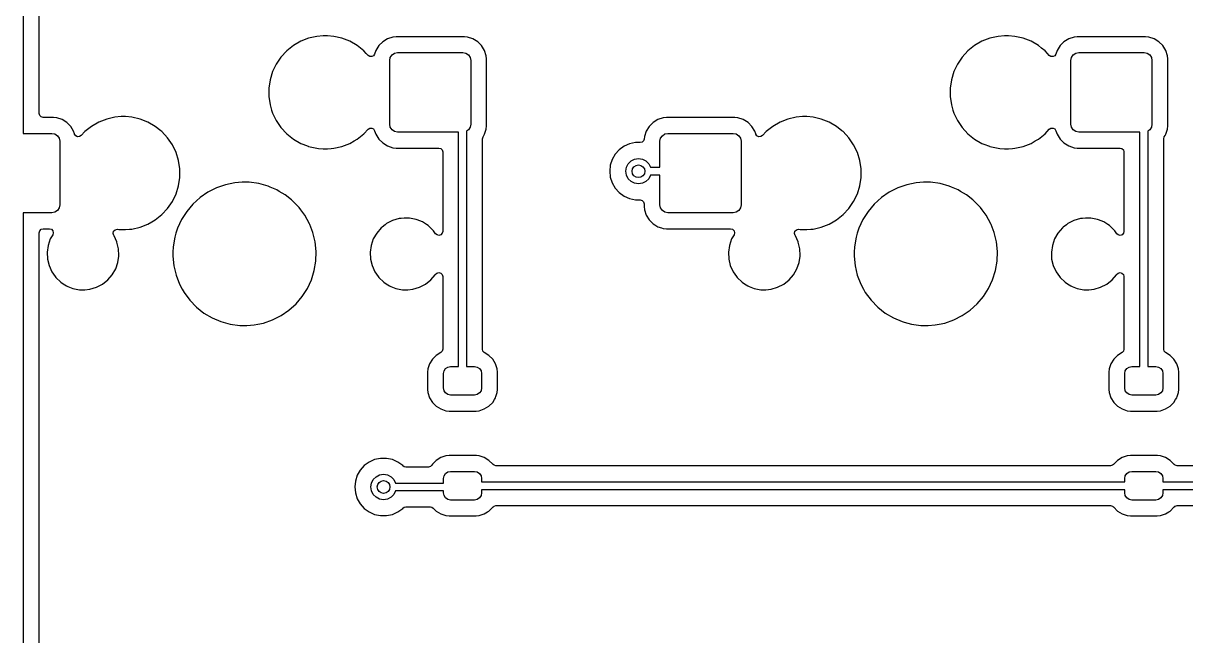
# Model space of a CAD drawing. Extents: x 51 to 201, y -153 to -28.
# Drawn here: x 81.15 to 117.72, y -88.21 to -68.95 of the extents above; entities that cross this region are included whole.
import ezdxf

# ---------------------------------------------------------------- set-up
doc = ezdxf.new("R2010")
doc.units = 0
doc.layers.add('BLACK', color=7, linetype='CONTINUOUS')

msp = doc.modelspace()

# ---------------------------------------------------------------- linework, layer by layer
at = {"layer": 'BLACK', "linetype": 'CONTINUOUS'}
for p, q in [((81.1462, -55.86), (81.1462, -72.41)), ((81.6467, -71.2531), (81.6467, -66.4129)), ((90.1214, -69.4186), (89.8737, -69.5158)), ((90.3809, -69.3594), (90.1214, -69.4186)), ((90.5798, -69.3445), (90.3809, -69.3594)), ((90.7127, -69.3445), (90.5798, -69.3445)), ((90.5798, -69.3445), (90.5798, -69.3445)), ((90.9116, -69.3594), (90.7127, -69.3445)), ((90.7127, -69.3445), (90.7127, -69.3445)), ((91.1711, -69.4186), (90.9116, -69.3594)), ((91.4188, -69.5158), (91.1711, -69.4186)), ((92.6039, -69.4352), (92.4546, -69.5273)), ((92.7705, -69.38), (92.6039, -69.4352)), ((92.8732, -69.3695), (92.7705, -69.38)), ((95.0233, -69.3695), (92.8732, -69.3695)), ((95.126, -69.38), (95.0233, -69.3695)), ((95.2926, -69.4352), (95.126, -69.38)), ((95.4419, -69.5273), (95.2926, -69.4352)), ((111.553, -69.4186), (111.305, -69.5158)), ((111.812, -69.3594), (111.553, -69.4186)), ((112.011, -69.3445), (111.812, -69.3594)), ((112.144, -69.3445), (112.011, -69.3445)), ((112.011, -69.3445), (112.011, -69.3445)), ((112.343, -69.3594), (112.144, -69.3445)), ((112.144, -69.3445), (112.144, -69.3445)), ((112.602, -69.4186), (112.343, -69.3594)), ((112.85, -69.5158), (112.602, -69.4186)), ((114.035, -69.4352), (113.886, -69.5273)), ((114.202, -69.38), (114.035, -69.4352)), ((114.304, -69.3695), (114.202, -69.38)), ((116.455, -69.3695), (114.304, -69.3695)), ((116.557, -69.38), (116.455, -69.3695)), ((116.724, -69.4352), (116.557, -69.38)), ((116.873, -69.5273), (116.724, -69.4352)), ((89.4352, -69.8148), (89.2542, -70.0099)), ((89.6433, -69.6489), (89.4352, -69.8148)), ((89.8737, -69.5158), (89.6433, -69.6489)), ((91.6492, -69.6489), (91.4188, -69.5158)), ((91.7503, -69.7295), (91.6492, -69.6489)), ((91.8573, -69.8148), (91.7503, -69.7295)), ((91.9358, -69.8995), (91.8573, -69.8148)), ((92.2384, -69.8007), (92.2006, -69.9147)), ((92.3305, -69.6513), (92.2384, -69.8007)), ((92.4546, -69.5273), (92.3305, -69.6513)), ((95.566, -69.6513), (95.4419, -69.5273)), ((95.6581, -69.8007), (95.566, -69.6513)), ((95.566, -69.6513), (95.566, -69.6513)), ((95.7132, -69.9672), (95.6581, -69.8007)), ((110.866, -69.8148), (110.685, -70.0099)), ((111.075, -69.6489), (110.866, -69.8148)), ((111.305, -69.5158), (111.075, -69.6489)), ((113.08, -69.6489), (112.85, -69.5158)), ((113.182, -69.7295), (113.08, -69.6489)), ((113.289, -69.8148), (113.182, -69.7295)), ((113.367, -69.8995), (113.289, -69.8148)), ((113.67, -69.8007), (113.632, -69.9147)), ((113.762, -69.6513), (113.67, -69.8007)), ((113.886, -69.5273), (113.762, -69.6513)), ((116.997, -69.6513), (116.873, -69.5273)), ((117.089, -69.8007), (116.997, -69.6513)), ((116.997, -69.6513), (116.997, -69.6513)), ((117.144, -69.9672), (117.089, -69.8007)), ((89.2542, -70.0099), (89.1043, -70.2298)), ((91.992, -69.96), (91.9358, -69.8995)), ((92.0458, -69.994), (91.992, -69.96)), ((92.1093, -69.9969), (92.0458, -69.994)), ((92.1659, -69.9679), (92.1093, -69.9969)), ((92.2006, -69.9147), (92.1659, -69.9679)), ((92.6732, -70.12), (92.6923, -70.0243)), ((92.6732, -72.12), (92.6732, -70.12)), ((92.6923, -70.0243), (92.7465, -69.9432)), ((92.7465, -69.9432), (92.8276, -69.889)), ((92.8276, -69.889), (92.9232, -69.87)), ((92.9232, -69.87), (94.9732, -69.87)), ((94.9732, -69.87), (95.0689, -69.889)), ((95.0689, -69.889), (95.15, -69.9432)), ((95.15, -69.9432), (95.2042, -70.0243)), ((95.2042, -70.0243), (95.2232, -70.12)), ((95.2232, -70.12), (95.2232, -72.12)), ((95.7237, -70.07), (95.7132, -69.9672)), ((95.7237, -71.2531), (95.7237, -70.07)), ((110.685, -70.0099), (110.536, -70.2298)), ((113.423, -69.96), (113.367, -69.8995)), ((113.477, -69.994), (113.423, -69.96)), ((113.541, -69.9969), (113.477, -69.994)), ((113.597, -69.9679), (113.541, -69.9969)), ((113.632, -69.9147), (113.597, -69.9679)), ((114.105, -70.12), (114.124, -70.0243)), ((114.105, -72.12), (114.105, -70.12)), ((114.124, -70.0243), (114.178, -69.9432)), ((114.178, -69.9432), (114.259, -69.889)), ((114.259, -69.889), (114.355, -69.87)), ((114.355, -69.87), (116.404, -69.87)), ((116.404, -69.87), (116.5, -69.889)), ((116.5, -69.889), (116.581, -69.9432)), ((116.581, -69.9432), (116.635, -70.0243)), ((116.635, -70.0243), (116.654, -70.12)), ((116.654, -70.12), (116.654, -72.12)), ((117.155, -70.07), (117.144, -69.9672)), ((117.155, -71.2531), (117.155, -70.07)), ((88.9888, -70.4695), (88.9104, -70.7238)), ((89.1043, -70.2298), (88.9888, -70.4695)), ((110.42, -70.4695), (110.342, -70.7238)), ((110.536, -70.2298), (110.42, -70.4695)), ((88.9104, -70.7238), (88.8708, -70.9869)), ((110.342, -70.7238), (110.302, -70.9869)), ((81.6467, -71.7855), (81.6467, -71.2531)), ((88.8708, -70.9869), (88.8708, -71.2531)), ((88.8708, -71.2531), (88.9104, -71.5162)), ((95.7237, -72.17), (95.7237, -71.2531)), ((110.302, -70.9869), (110.302, -71.2531)), ((110.302, -71.2531), (110.342, -71.5162)), ((117.155, -72.17), (117.155, -71.2531)), ((88.9104, -71.5162), (88.9602, -71.6777)), ((110.342, -71.5162), (110.391, -71.6777)), ((81.6634, -71.8475), (81.6467, -71.7855)), ((81.7087, -71.8929), (81.6634, -71.8475)), ((81.7707, -71.9095), (81.7087, -71.8929)), ((82.0963, -71.9095), (81.7707, -71.9095)), ((82.199, -71.92), (82.0963, -71.9095)), ((82.3656, -71.9752), (82.199, -71.92)), ((82.5149, -72.0673), (82.3656, -71.9752)), ((83.7714, -71.9586), (83.5237, -72.0558)), ((84.0309, -71.8994), (83.7714, -71.9586)), ((84.2298, -71.8845), (84.0309, -71.8994)), ((84.3627, -71.8845), (84.2298, -71.8845)), ((84.2298, -71.8845), (84.2298, -71.8845)), ((84.5616, -71.8994), (84.3627, -71.8845)), ((84.3627, -71.8845), (84.3627, -71.8845)), ((84.8211, -71.9586), (84.5616, -71.8994)), ((85.0688, -72.0558), (84.8211, -71.9586)), ((88.9602, -71.6777), (88.9888, -71.7705)), ((88.9888, -71.7705), (89.0698, -71.9386)), ((89.0698, -71.9386), (89.1043, -72.0102)), ((89.1043, -72.0102), (89.2542, -72.2301)), ((101.108, -71.9752), (100.959, -72.0673)), ((101.275, -71.92), (101.108, -71.9752)), ((101.377, -71.9095), (101.275, -71.92)), ((103.528, -71.9095), (101.377, -71.9095)), ((103.63, -71.92), (103.528, -71.9095)), ((103.797, -71.9752), (103.63, -71.92)), ((103.946, -72.0673), (103.797, -71.9752)), ((105.203, -71.9586), (104.955, -72.0558)), ((105.462, -71.8994), (105.203, -71.9586)), ((105.661, -71.8845), (105.462, -71.8994)), ((105.794, -71.8845), (105.661, -71.8845)), ((105.661, -71.8845), (105.661, -71.8845)), ((105.993, -71.8994), (105.794, -71.8845)), ((105.794, -71.8845), (105.794, -71.8845)), ((106.252, -71.9586), (105.993, -71.8994)), ((106.5, -72.0558), (106.252, -71.9586)), ((110.391, -71.6777), (110.42, -71.7705)), ((110.42, -71.7705), (110.501, -71.9386)), ((110.501, -71.9386), (110.536, -72.0102)), ((110.536, -72.0102), (110.685, -72.2301)), ((82.639, -72.1913), (82.5149, -72.0673)), ((82.7311, -72.3407), (82.639, -72.1913)), ((82.639, -72.1913), (82.639, -72.1913)), ((82.7591, -72.4252), (82.7311, -72.3407)), ((83.0852, -72.3548), (82.9704, -72.4786)), ((83.2933, -72.1889), (83.0852, -72.3548)), ((83.5237, -72.0558), (83.2933, -72.1889)), ((85.2992, -72.1889), (85.0688, -72.0558)), ((85.4703, -72.3253), (85.2992, -72.1889)), ((85.5073, -72.3548), (85.4703, -72.3253)), ((85.6883, -72.5499), (85.5073, -72.3548)), ((89.2542, -72.2301), (89.4352, -72.4252)), ((91.8573, -72.4252), (91.992, -72.2799)), ((91.992, -72.2799), (92.0458, -72.246)), ((92.0458, -72.246), (92.1093, -72.2431)), ((92.1093, -72.2431), (92.1659, -72.2721)), ((92.1659, -72.2721), (92.2006, -72.3253)), ((92.2006, -72.3253), (92.2384, -72.4393)), ((92.6923, -72.2157), (92.6732, -72.12)), ((92.7465, -72.2968), (92.6923, -72.2157)), ((92.8276, -72.351), (92.7465, -72.2968)), ((92.9232, -72.37), (92.8276, -72.351)), ((94.8413, -72.37), (92.9232, -72.37)), ((94.8413, -79.74), (94.8413, -72.37)), ((95.15, -72.2968), (95.0913, -72.3361)), ((95.0913, -72.3361), (95.0913, -79.74)), ((95.2042, -72.2157), (95.15, -72.2968)), ((95.2232, -72.12), (95.2042, -72.2157)), ((95.6581, -72.4393), (95.7132, -72.2728)), ((95.7132, -72.2728), (95.7237, -72.17)), ((100.743, -72.3407), (100.688, -72.5072)), ((100.835, -72.1913), (100.743, -72.3407)), ((100.959, -72.0673), (100.835, -72.1913)), ((104.07, -72.1913), (103.946, -72.0673)), ((104.162, -72.3407), (104.07, -72.1913)), ((104.07, -72.1913), (104.07, -72.1913)), ((104.19, -72.4252), (104.162, -72.3407)), ((104.516, -72.3548), (104.402, -72.4786)), ((104.725, -72.1889), (104.516, -72.3548)), ((104.955, -72.0558), (104.725, -72.1889)), ((106.73, -72.1889), (106.5, -72.0558)), ((106.902, -72.3253), (106.73, -72.1889)), ((106.939, -72.3548), (106.902, -72.3253)), ((107.12, -72.5499), (106.939, -72.3548)), ((110.685, -72.2301), (110.866, -72.4252)), ((113.289, -72.4252), (113.423, -72.2799)), ((113.423, -72.2799), (113.477, -72.246)), ((113.477, -72.246), (113.541, -72.2431)), ((113.541, -72.2431), (113.597, -72.2721)), ((113.597, -72.2721), (113.632, -72.3253)), ((113.632, -72.3253), (113.67, -72.4393)), ((114.124, -72.2157), (114.105, -72.12)), ((114.178, -72.2968), (114.124, -72.2157)), ((114.259, -72.351), (114.178, -72.2968)), ((114.355, -72.37), (114.259, -72.351)), ((116.272, -72.37), (114.355, -72.37)), ((116.272, -79.74), (116.272, -72.37)), ((116.581, -72.2968), (116.522, -72.3361)), ((116.522, -72.3361), (116.522, -79.74)), ((116.635, -72.2157), (116.581, -72.2968)), ((116.654, -72.12), (116.635, -72.2157)), ((117.089, -72.4393), (117.144, -72.2728)), ((117.144, -72.2728), (117.155, -72.17)), ((81.1462, -72.41), (82.0463, -72.41)), ((82.0463, -72.41), (82.1419, -72.429)), ((82.1419, -72.429), (82.223, -72.4832)), ((82.223, -72.4832), (82.2772, -72.5643)), ((82.2772, -72.5643), (82.2963, -72.66)), ((82.2963, -72.66), (82.2963, -74.66)), ((82.7617, -72.4333), (82.7591, -72.4252)), ((82.7965, -72.4865), (82.7617, -72.4333)), ((82.8531, -72.5154), (82.7965, -72.4865)), ((82.9166, -72.5126), (82.8531, -72.5154)), ((82.9704, -72.4786), (82.9166, -72.5126)), ((85.8382, -72.7698), (85.6883, -72.5499)), ((85.9537, -73.0095), (85.8382, -72.7698)), ((89.4352, -72.4252), (89.6433, -72.5911)), ((89.6433, -72.5911), (89.8737, -72.7242)), ((89.8737, -72.7242), (89.8737, -72.7242)), ((89.8737, -72.7242), (89.9367, -72.7489)), ((89.9367, -72.7489), (90.1074, -72.8158)), ((91.1711, -72.8214), (91.4188, -72.7242)), ((91.4188, -72.7242), (91.5516, -72.6475)), ((91.5516, -72.6475), (91.6492, -72.5911)), ((91.6492, -72.5911), (91.8573, -72.4252)), ((91.6492, -72.5911), (91.6492, -72.5911)), ((92.2384, -72.4393), (92.3305, -72.5887)), ((92.3305, -72.5887), (92.4546, -72.7127)), ((92.4546, -72.7127), (92.4546, -72.7127)), ((92.4546, -72.7127), (92.6039, -72.8048)), ((95.5917, -72.582), (95.6102, -72.5169)), ((95.5917, -73.6), (95.5917, -72.582)), ((95.6102, -72.5169), (95.6338, -72.4786)), ((95.6338, -72.4786), (95.6581, -72.4393)), ((100.22, -72.7389), (100.047, -72.8158)), ((100.405, -72.6995), (100.22, -72.7389)), ((100.556, -72.6995), (100.405, -72.6995)), ((100.614, -72.6849), (100.556, -72.6995)), ((100.659, -72.6446), (100.614, -72.6849)), ((100.679, -72.5881), (100.659, -72.6446)), ((100.688, -72.5072), (100.679, -72.5881)), ((101.177, -72.66), (101.197, -72.5643)), ((101.177, -73.475), (101.177, -72.66)), ((101.197, -72.5643), (101.251, -72.4832)), ((101.251, -72.4832), (101.332, -72.429)), ((101.332, -72.429), (101.427, -72.41)), ((101.427, -72.41), (103.477, -72.41)), ((103.477, -72.41), (103.573, -72.429)), ((103.573, -72.429), (103.654, -72.4832)), ((103.654, -72.4832), (103.708, -72.5643)), ((103.708, -72.5643), (103.727, -72.66)), ((103.727, -72.66), (103.727, -74.66)), ((104.193, -72.4333), (104.19, -72.4252)), ((104.228, -72.4865), (104.193, -72.4333)), ((104.284, -72.5154), (104.228, -72.4865)), ((104.348, -72.5126), (104.284, -72.5154)), ((104.402, -72.4786), (104.348, -72.5126)), ((107.269, -72.7698), (107.12, -72.5499)), ((107.385, -73.0095), (107.269, -72.7698)), ((110.866, -72.4252), (111.075, -72.5911)), ((111.075, -72.5911), (111.305, -72.7242)), ((111.305, -72.7242), (111.305, -72.7242)), ((111.305, -72.7242), (111.368, -72.7489)), ((111.368, -72.7489), (111.539, -72.8158)), ((112.602, -72.8214), (112.85, -72.7242)), ((112.85, -72.7242), (112.983, -72.6475)), ((112.983, -72.6475), (113.08, -72.5911)), ((113.08, -72.5911), (113.289, -72.4252)), ((113.08, -72.5911), (113.08, -72.5911)), ((113.67, -72.4393), (113.762, -72.5887)), ((113.762, -72.5887), (113.886, -72.7127)), ((113.886, -72.7127), (113.886, -72.7127)), ((113.886, -72.7127), (114.035, -72.8048)), ((117.023, -72.582), (117.041, -72.5169)), ((117.023, -73.72), (117.023, -72.582)), ((117.041, -72.5169), (117.065, -72.4786)), ((117.065, -72.4786), (117.089, -72.4393)), ((86.0321, -73.2638), (85.9537, -73.0095)), ((90.1074, -72.8158), (90.1214, -72.8214)), ((90.1214, -72.8214), (90.3809, -72.8806)), ((90.3809, -72.8806), (90.4377, -72.8849)), ((90.4377, -72.8849), (90.5798, -72.8955)), ((90.5798, -72.8955), (90.5798, -72.8955)), ((90.5798, -72.8955), (90.7127, -72.8955)), ((90.7127, -72.8955), (90.837, -72.8862)), ((90.7127, -72.8955), (90.7127, -72.8955)), ((90.837, -72.8862), (90.9116, -72.8806)), ((90.9116, -72.8806), (91.1711, -72.8214)), ((92.6039, -72.8048), (92.6926, -72.8342)), ((92.6926, -72.8342), (92.7705, -72.86)), ((92.7705, -72.86), (92.781, -72.8611)), ((92.781, -72.8611), (92.8732, -72.8705)), ((92.8732, -72.8705), (94.2167, -72.8705)), ((94.2167, -72.8705), (94.2788, -72.8871)), ((94.2788, -72.8871), (94.3241, -72.9325)), ((94.3241, -72.9325), (94.3407, -72.9945)), ((94.3407, -72.9945), (94.3407, -75.493)), ((99.7675, -73.0678), (99.6728, -73.2317)), ((99.8941, -72.9271), (99.7675, -73.0678)), ((100.047, -72.8158), (99.8941, -72.9271)), ((107.463, -73.2638), (107.385, -73.0095)), ((111.539, -72.8158), (111.553, -72.8214)), ((111.553, -72.8214), (111.812, -72.8806)), ((111.812, -72.8806), (111.869, -72.8849)), ((111.869, -72.8849), (112.011, -72.8955)), ((112.011, -72.8955), (112.011, -72.8955)), ((112.011, -72.8955), (112.144, -72.8955)), ((112.144, -72.8955), (112.268, -72.8862)), ((112.144, -72.8955), (112.144, -72.8955)), ((112.268, -72.8862), (112.343, -72.8806)), ((112.343, -72.8806), (112.602, -72.8214)), ((114.035, -72.8048), (114.124, -72.8342)), ((114.124, -72.8342), (114.202, -72.86)), ((114.202, -72.86), (114.212, -72.8611)), ((114.212, -72.8611), (114.304, -72.8705)), ((114.304, -72.8705), (115.648, -72.8705)), ((115.648, -72.8705), (115.71, -72.8871)), ((115.71, -72.8871), (115.755, -72.9325)), ((115.755, -72.9325), (115.772, -72.9945)), ((115.772, -72.9945), (115.772, -75.493)), ((86.0717, -73.5269), (86.0321, -73.2638)), ((99.6143, -73.4117), (99.5945, -73.6)), ((99.6728, -73.2317), (99.6143, -73.4117)), ((100.1, -73.6), (100.12, -73.4764)), ((100.12, -73.4764), (100.176, -73.3649)), ((100.176, -73.3649), (100.265, -73.2764)), ((100.265, -73.2764), (100.376, -73.2196)), ((100.376, -73.2196), (100.5, -73.2)), ((100.5, -73.2), (100.624, -73.2196)), ((100.624, -73.2196), (100.735, -73.2764)), ((100.735, -73.2764), (100.824, -73.3649)), ((100.824, -73.3649), (100.88, -73.475)), ((100.88, -73.475), (101.177, -73.475)), ((107.503, -73.5269), (107.463, -73.2638)), ((86.0321, -74.0562), (86.0717, -73.7931)), ((86.0717, -73.7931), (86.0717, -73.5269)), ((95.5917, -79.1979), (95.5917, -73.6)), ((99.5945, -73.6), (99.6143, -73.7883)), ((99.6143, -73.7883), (99.6728, -73.9683)), ((100.12, -73.7236), (100.1, -73.6)), ((100.176, -73.8351), (100.12, -73.7236)), ((100.265, -73.9236), (100.176, -73.8351)), ((100.824, -73.8351), (100.735, -73.9236)), ((100.88, -73.725), (100.824, -73.8351)), ((101.177, -73.725), (100.88, -73.725)), ((101.177, -74.66), (101.177, -73.725)), ((107.463, -74.0562), (107.503, -73.7931)), ((107.503, -73.7931), (107.503, -73.5269)), ((117.023, -79.1979), (117.023, -73.72)), ((85.9537, -74.3105), (86.0321, -74.0562)), ((87.2257, -74.1234), (86.9568, -74.2593)), ((87.5103, -74.0246), (87.2257, -74.1234)), ((87.8056, -73.9646), (87.5103, -74.0246)), ((88.031, -73.9495), (87.8056, -73.9646)), ((88.2569, -73.9495), (88.031, -73.9495)), ((88.031, -73.9495), (88.031, -73.9495)), ((88.5555, -73.9897), (88.2569, -73.9495)), ((88.8461, -74.0693), (88.5555, -73.9897)), ((88.5555, -73.9897), (88.5555, -73.9897)), ((88.5555, -73.9897), (88.5555, -73.9897)), ((88.9114, -74.0969), (88.8461, -74.0693)), ((89.1235, -74.1869), (88.9114, -74.0969)), ((89.2012, -74.2329), (89.1235, -74.1869)), ((89.3828, -74.3404), (89.2012, -74.2329)), ((99.6728, -73.9683), (99.7675, -74.1322)), ((99.7675, -74.1322), (99.8941, -74.2729)), ((100.376, -73.9804), (100.265, -73.9236)), ((100.5, -74), (100.376, -73.9804)), ((100.624, -73.9804), (100.5, -74)), ((100.735, -73.9236), (100.624, -73.9804)), ((107.385, -74.3105), (107.463, -74.0562)), ((108.657, -74.1234), (108.388, -74.2593)), ((108.942, -74.0246), (108.657, -74.1234)), ((109.237, -73.9646), (108.942, -74.0246)), ((109.462, -73.9495), (109.237, -73.9646)), ((109.688, -73.9495), (109.462, -73.9495)), ((109.462, -73.9495), (109.462, -73.9495)), ((109.987, -73.9897), (109.688, -73.9495)), ((110.277, -74.0693), (109.987, -73.9897)), ((109.987, -73.9897), (109.987, -73.9897)), ((109.987, -73.9897), (109.987, -73.9897)), ((110.343, -74.0969), (110.277, -74.0693)), ((110.555, -74.1869), (110.343, -74.0969)), ((110.632, -74.2329), (110.555, -74.1869)), ((110.814, -74.3404), (110.632, -74.2329)), ((85.6883, -74.7701), (85.8382, -74.5502)), ((85.8382, -74.5502), (85.9537, -74.3105)), ((86.7084, -74.4299), (86.4849, -74.632)), ((86.9568, -74.2593), (86.7084, -74.4299)), ((89.5849, -74.5), (89.3828, -74.3404)), ((89.6192, -74.5272), (89.5849, -74.5)), ((89.8287, -74.7438), (89.6192, -74.5272)), ((99.8941, -74.2729), (100.047, -74.3842)), ((100.047, -74.3842), (100.22, -74.4611)), ((100.22, -74.4611), (100.405, -74.5005)), ((100.405, -74.5005), (100.553, -74.5005)), ((100.553, -74.5005), (100.615, -74.5171)), ((100.615, -74.5171), (100.66, -74.5625)), ((100.66, -74.5625), (100.677, -74.6245)), ((107.12, -74.7701), (107.269, -74.5502)), ((107.269, -74.5502), (107.385, -74.3105)), ((108.14, -74.4299), (107.916, -74.632)), ((108.388, -74.2593), (108.14, -74.4299)), ((111.016, -74.5), (110.814, -74.3404)), ((111.05, -74.5272), (111.016, -74.5)), ((111.26, -74.7438), (111.05, -74.5272)), ((82.0463, -74.91), (81.1462, -74.91)), ((81.1462, -74.91), (81.1462, -91.46)), ((82.1419, -74.891), (82.0463, -74.91)), ((82.223, -74.8368), (82.1419, -74.891)), ((82.2772, -74.7557), (82.223, -74.8368)), ((82.2963, -74.66), (82.2772, -74.7557)), ((85.2992, -75.1311), (85.5073, -74.9652)), ((85.5073, -74.9652), (85.6883, -74.7701)), ((86.2904, -74.8621), (86.1283, -75.116)), ((86.4849, -74.632), (86.2904, -74.8621)), ((89.8796, -74.8128), (89.8287, -74.7438)), ((90.0074, -74.9863), (89.8796, -74.8128)), ((100.677, -74.6245), (100.677, -74.71)), ((100.677, -74.71), (100.688, -74.8128)), ((100.688, -74.8128), (100.743, -74.9793)), ((101.197, -74.7557), (101.177, -74.66)), ((101.251, -74.8368), (101.197, -74.7557)), ((101.332, -74.891), (101.251, -74.8368)), ((101.427, -74.91), (101.332, -74.891)), ((103.477, -74.91), (101.427, -74.91)), ((103.573, -74.891), (103.477, -74.91)), ((103.654, -74.8368), (103.573, -74.891)), ((103.708, -74.7557), (103.654, -74.8368)), ((103.727, -74.66), (103.708, -74.7557)), ((106.73, -75.1311), (106.939, -74.9652)), ((106.939, -74.9652), (107.12, -74.7701)), ((107.722, -74.8621), (107.56, -75.116)), ((107.916, -74.632), (107.722, -74.8621)), ((111.311, -74.8128), (111.26, -74.7438)), ((111.439, -74.9863), (111.311, -74.8128)), ((84.8211, -75.3614), (85.0688, -75.2642)), ((85.0688, -75.2642), (85.1884, -75.1951)), ((85.1884, -75.1951), (85.2992, -75.1311)), ((85.2992, -75.1311), (85.2992, -75.1311)), ((86.1283, -75.116), (86.0014, -75.3893)), ((90.1522, -75.2506), (90.0074, -74.9863)), ((90.163, -75.2785), (90.1522, -75.2506)), ((90.2605, -75.5317), (90.163, -75.2785)), ((92.5287, -75.2853), (92.4319, -75.3614)), ((92.575, -75.2489), (92.5287, -75.2853)), ((92.766, -75.1504), (92.575, -75.2489)), ((92.9723, -75.0898), (92.766, -75.1504)), ((93.0324, -75.0841), (92.9723, -75.0898)), ((93.1326, -75.0745), (93.0324, -75.0841)), ((93.2937, -75.0745), (93.1326, -75.0745)), ((93.5048, -75.1152), (93.2937, -75.0745)), ((93.5384, -75.1287), (93.5048, -75.1152)), ((93.5048, -75.1152), (93.5048, -75.1152)), ((93.5048, -75.1152), (93.5048, -75.1152)), ((93.7043, -75.1951), (93.5384, -75.1287)), ((93.8341, -75.2785), (93.7043, -75.1951)), ((93.8852, -75.3113), (93.8341, -75.2785)), ((94.0407, -75.4596), (93.8852, -75.3113)), ((100.743, -74.9793), (100.835, -75.1287)), ((100.835, -75.1287), (100.959, -75.2527)), ((100.959, -75.2527), (101.015, -75.2876)), ((101.015, -75.2876), (101.108, -75.3448)), ((106.252, -75.3614), (106.5, -75.2642)), ((106.5, -75.2642), (106.62, -75.1951)), ((106.62, -75.1951), (106.73, -75.1311)), ((106.73, -75.1311), (106.73, -75.1311)), ((107.56, -75.116), (107.433, -75.3893)), ((111.583, -75.2506), (111.439, -74.9863)), ((111.594, -75.2785), (111.583, -75.2506)), ((111.692, -75.5317), (111.594, -75.2785)), ((113.96, -75.2853), (113.863, -75.3614)), ((114.006, -75.2489), (113.96, -75.2853)), ((114.197, -75.1504), (114.006, -75.2489)), ((114.404, -75.0898), (114.197, -75.1504)), ((114.464, -75.0841), (114.404, -75.0898)), ((114.564, -75.0745), (114.464, -75.0841)), ((114.725, -75.0745), (114.564, -75.0745)), ((114.936, -75.1152), (114.725, -75.0745)), ((114.97, -75.1287), (114.936, -75.1152)), ((114.936, -75.1152), (114.936, -75.1152)), ((114.936, -75.1152), (114.936, -75.1152)), ((115.136, -75.1951), (114.97, -75.1287)), ((115.265, -75.2785), (115.136, -75.1951)), ((115.316, -75.3113), (115.265, -75.2785)), ((115.472, -75.4596), (115.316, -75.3113)), ((81.6467, -75.5345), (81.6634, -75.4725)), ((81.6467, -83.53), (81.6467, -75.5345)), ((81.6634, -75.4725), (81.7087, -75.4271)), ((81.7087, -75.4271), (81.7707, -75.4105)), ((81.7707, -75.4105), (81.9677, -75.4105)), ((81.9677, -75.4105), (82.0297, -75.4271)), ((82.0751, -75.5965), (81.9978, -75.7303)), ((82.0297, -75.4271), (82.0751, -75.4725)), ((82.0751, -75.4725), (82.0917, -75.5345)), ((82.0917, -75.5345), (82.0751, -75.5965)), ((83.9734, -75.5564), (83.9892, -75.489)), ((83.9962, -75.6218), (83.9734, -75.5564)), ((83.9892, -75.489), (84.0388, -75.4406)), ((84.0054, -75.6347), (83.9962, -75.6218)), ((84.0922, -75.8248), (84.0054, -75.6347)), ((84.0388, -75.4406), (84.1065, -75.4263)), ((84.1065, -75.4263), (84.1548, -75.4299)), ((84.1548, -75.4299), (84.2298, -75.4355)), ((84.2298, -75.4355), (84.2298, -75.4355)), ((84.2298, -75.4355), (84.3627, -75.4355)), ((84.3627, -75.4355), (84.487, -75.4262)), ((84.3627, -75.4355), (84.3627, -75.4355)), ((84.487, -75.4262), (84.5616, -75.4206)), ((84.5616, -75.4206), (84.8211, -75.3614)), ((85.9122, -75.6771), (85.862, -75.9742)), ((85.9507, -75.553), (85.9122, -75.6771)), ((86.0014, -75.3893), (85.9507, -75.553)), ((90.3304, -75.8248), (90.2605, -75.5317)), ((92.2653, -75.5442), (92.1578, -75.7303)), ((92.406, -75.3817), (92.2653, -75.5442)), ((92.4319, -75.3614), (92.406, -75.3817)), ((94.0499, -75.4725), (94.0407, -75.4596)), ((94.1157, -75.565), (94.0499, -75.4725)), ((94.1631, -75.6048), (94.1157, -75.565)), ((94.2238, -75.6168), (94.1631, -75.6048)), ((94.2828, -75.598), (94.2238, -75.6168)), ((94.3253, -75.553), (94.2828, -75.598)), ((94.3407, -75.493), (94.3253, -75.553)), ((101.108, -75.3448), (101.22, -75.3817)), ((101.22, -75.3817), (101.275, -75.4)), ((101.275, -75.4), (101.285, -75.4011)), ((101.285, -75.4011), (101.377, -75.4105)), ((101.377, -75.4105), (103.399, -75.4105)), ((103.399, -75.4105), (103.461, -75.4271)), ((103.506, -75.5965), (103.429, -75.7303)), ((103.461, -75.4271), (103.506, -75.4725)), ((103.506, -75.4725), (103.523, -75.5345)), ((103.523, -75.5345), (103.506, -75.5965)), ((105.405, -75.5564), (105.42, -75.489)), ((105.427, -75.6218), (105.405, -75.5564)), ((105.42, -75.489), (105.47, -75.4406)), ((105.437, -75.6347), (105.427, -75.6218)), ((105.523, -75.8248), (105.437, -75.6347)), ((105.47, -75.4406), (105.538, -75.4263)), ((105.538, -75.4263), (105.586, -75.4299)), ((105.586, -75.4299), (105.661, -75.4355)), ((105.661, -75.4355), (105.661, -75.4355)), ((105.661, -75.4355), (105.794, -75.4355)), ((105.794, -75.4355), (105.918, -75.4262)), ((105.794, -75.4355), (105.794, -75.4355)), ((105.918, -75.4262), (105.993, -75.4206)), ((105.993, -75.4206), (106.252, -75.3614)), ((107.343, -75.6771), (107.293, -75.9742)), ((107.382, -75.553), (107.343, -75.6771)), ((107.433, -75.3893), (107.382, -75.553)), ((111.762, -75.8248), (111.692, -75.5317)), ((113.697, -75.5442), (113.589, -75.7303)), ((113.837, -75.3817), (113.697, -75.5442)), ((113.863, -75.3614), (113.837, -75.3817)), ((115.481, -75.4725), (115.472, -75.4596)), ((115.547, -75.565), (115.481, -75.4725)), ((115.594, -75.6048), (115.547, -75.565)), ((115.655, -75.6168), (115.594, -75.6048)), ((115.714, -75.598), (115.655, -75.6168)), ((115.757, -75.553), (115.714, -75.598)), ((115.772, -75.493), (115.757, -75.553)), ((81.9275, -75.9334), (81.8969, -76.1462)), ((81.9978, -75.7303), (81.9275, -75.9334)), ((84.0947, -75.8302), (84.0922, -75.8248)), ((84.1454, -76.0391), (84.0947, -75.8302)), ((84.1556, -76.2538), (84.1454, -76.0391)), ((85.862, -75.9742), (85.8563, -76.1462)), ((90.3605, -76.1246), (90.3304, -75.8248)), ((92.0875, -75.9334), (92.0569, -76.1462)), ((92.1578, -75.7303), (92.0875, -75.9334)), ((103.359, -75.9334), (103.328, -76.1462)), ((103.429, -75.7303), (103.359, -75.9334)), ((105.526, -75.8302), (105.523, -75.8248)), ((105.577, -76.0391), (105.526, -75.8302)), ((105.587, -76.2538), (105.577, -76.0391)), ((107.293, -75.9742), (107.288, -76.1462)), ((111.792, -76.1246), (111.762, -75.8248)), ((113.519, -75.9334), (113.488, -76.1462)), ((113.589, -75.7303), (113.519, -75.9334)), ((81.8969, -76.1462), (81.9071, -76.3609)), ((81.9071, -76.3609), (81.9578, -76.5698)), ((84.125, -76.4666), (84.1525, -76.2754)), ((84.1525, -76.2754), (84.1556, -76.2538)), ((85.8563, -76.1462), (85.852, -76.2754)), ((85.852, -76.2754), (85.8821, -76.5752)), ((90.3003, -76.7229), (90.3505, -76.4258)), ((90.3505, -76.4258), (90.3605, -76.1246)), ((92.0569, -76.1462), (92.0671, -76.3609)), ((92.0671, -76.3609), (92.1178, -76.5698)), ((103.328, -76.1462), (103.338, -76.3609)), ((103.338, -76.3609), (103.389, -76.5698)), ((105.556, -76.4666), (105.584, -76.2754)), ((105.584, -76.2754), (105.587, -76.2538)), ((107.288, -76.1462), (107.283, -76.2754)), ((107.283, -76.2754), (107.313, -76.5752)), ((111.732, -76.7229), (111.782, -76.4258)), ((111.782, -76.4258), (111.792, -76.1246)), ((113.488, -76.1462), (113.498, -76.3609)), ((113.498, -76.3609), (113.549, -76.5698)), ((81.9578, -76.5698), (82.0471, -76.7653)), ((82.0471, -76.7653), (82.1531, -76.9141)), ((83.9472, -76.8558), (84.0547, -76.6697)), ((84.0547, -76.6697), (84.125, -76.4666)), ((85.8821, -76.5752), (85.952, -76.8683)), ((90.2111, -77.0107), (90.3003, -76.7229)), ((92.1178, -76.5698), (92.2071, -76.7653)), ((92.2071, -76.7653), (92.3131, -76.9141)), ((94.1547, -76.8067), (94.2167, -76.7901)), ((94.2167, -76.7901), (94.2788, -76.8067)), ((103.389, -76.5698), (103.478, -76.7653)), ((103.478, -76.7653), (103.584, -76.9141)), ((105.378, -76.8558), (105.486, -76.6697)), ((105.486, -76.6697), (105.556, -76.4666)), ((107.313, -76.5752), (107.383, -76.8683)), ((111.642, -77.0107), (111.732, -76.7229)), ((113.549, -76.5698), (113.638, -76.7653)), ((113.638, -76.7653), (113.744, -76.9141)), ((115.586, -76.8067), (115.648, -76.7901)), ((115.648, -76.7901), (115.71, -76.8067)), ((82.1531, -76.9141), (82.1718, -76.9404)), ((82.1718, -76.9404), (82.3273, -77.0887)), ((82.3273, -77.0887), (82.4013, -77.1363)), ((82.4013, -77.1363), (82.5082, -77.2049)), ((83.4465, -77.2496), (83.6375, -77.1511)), ((83.6375, -77.1511), (83.8065, -77.0183)), ((83.8065, -77.0183), (83.9472, -76.8558)), ((85.952, -76.8683), (86.0603, -77.1494)), ((86.0603, -77.1494), (86.1484, -77.3102)), ((90.0842, -77.284), (90.2111, -77.0107)), ((92.3131, -76.9141), (92.3318, -76.9404)), ((92.3318, -76.9404), (92.4873, -77.0887)), ((92.4873, -77.0887), (92.5613, -77.1363)), ((92.5613, -77.1363), (92.6682, -77.2049)), ((93.6065, -77.2496), (93.7975, -77.1511)), ((93.7975, -77.1511), (93.9665, -77.0183)), ((93.9665, -77.0183), (94.1072, -76.8558)), ((94.1072, -76.8558), (94.1094, -76.8521)), ((94.1094, -76.8521), (94.1547, -76.8067)), ((94.2788, -76.8067), (94.3241, -76.8521)), ((94.3241, -76.8521), (94.3407, -76.9141)), ((94.3407, -76.9141), (94.3407, -79.1979)), ((103.584, -76.9141), (103.603, -76.9404)), ((103.603, -76.9404), (103.759, -77.0887)), ((103.759, -77.0887), (103.833, -77.1363)), ((103.833, -77.1363), (103.939, -77.2049)), ((104.878, -77.2496), (105.069, -77.1511)), ((105.069, -77.1511), (105.238, -77.0183)), ((105.238, -77.0183), (105.378, -76.8558)), ((107.383, -76.8683), (107.492, -77.1494)), ((107.492, -77.1494), (107.58, -77.3102)), ((111.515, -77.284), (111.642, -77.0107)), ((113.744, -76.9141), (113.763, -76.9404)), ((113.763, -76.9404), (113.919, -77.0887)), ((113.919, -77.0887), (113.993, -77.1363)), ((113.993, -77.1363), (114.099, -77.2049)), ((115.038, -77.2496), (115.229, -77.1511)), ((115.229, -77.1511), (115.398, -77.0183)), ((115.398, -77.0183), (115.538, -76.8558)), ((115.538, -76.8558), (115.541, -76.8521)), ((115.541, -76.8521), (115.586, -76.8067)), ((115.71, -76.8067), (115.755, -76.8521)), ((115.755, -76.8521), (115.772, -76.9141)), ((115.772, -76.9141), (115.772, -79.1979)), ((82.5082, -77.2049), (82.5482, -77.221)), ((82.5482, -77.221), (82.7077, -77.2848)), ((82.7077, -77.2848), (82.9188, -77.3255)), ((82.9188, -77.3255), (83.0799, -77.3255)), ((83.0799, -77.3255), (83.2402, -77.3102)), ((83.0799, -77.3255), (83.0799, -77.3255)), ((83.2402, -77.3102), (83.4465, -77.2496)), ((86.1484, -77.3102), (86.2051, -77.4137)), ((86.2051, -77.4137), (86.3838, -77.6562)), ((89.9221, -77.5379), (90.0842, -77.284)), ((92.6682, -77.2049), (92.7082, -77.221)), ((92.7082, -77.221), (92.8677, -77.2848)), ((92.8677, -77.2848), (93.0788, -77.3255)), ((93.0788, -77.3255), (93.2399, -77.3255)), ((93.2399, -77.3255), (93.4002, -77.3102)), ((93.2399, -77.3255), (93.2399, -77.3255)), ((93.4002, -77.3102), (93.6065, -77.2496)), ((103.939, -77.2049), (103.979, -77.221)), ((103.979, -77.221), (104.139, -77.2848)), ((104.139, -77.2848), (104.35, -77.3255)), ((104.35, -77.3255), (104.511, -77.3255)), ((104.511, -77.3255), (104.671, -77.3102)), ((104.511, -77.3255), (104.511, -77.3255)), ((104.671, -77.3102), (104.878, -77.2496)), ((107.58, -77.3102), (107.636, -77.4137)), ((107.636, -77.4137), (107.815, -77.6562)), ((111.353, -77.5379), (111.515, -77.284)), ((114.099, -77.2049), (114.139, -77.221)), ((114.139, -77.221), (114.299, -77.2848)), ((114.299, -77.2848), (114.51, -77.3255)), ((114.51, -77.3255), (114.671, -77.3255)), ((114.671, -77.3255), (114.831, -77.3102)), ((114.671, -77.3255), (114.671, -77.3255)), ((114.831, -77.3102), (115.038, -77.2496)), ((86.3838, -77.6562), (86.5933, -77.8728)), ((86.5933, -77.8728), (86.8297, -78.0596)), ((89.5041, -77.9701), (89.7276, -77.768)), ((89.7276, -77.768), (89.9221, -77.5379)), ((107.815, -77.6562), (108.025, -77.8728)), ((108.025, -77.8728), (108.261, -78.0596)), ((110.935, -77.9701), (111.159, -77.768)), ((111.159, -77.768), (111.353, -77.5379)), ((86.8297, -78.0596), (87.089, -78.2131)), ((87.089, -78.2131), (87.3664, -78.3307)), ((88.9868, -78.2766), (89.2557, -78.1407)), ((89.2557, -78.1407), (89.5041, -77.9701)), ((108.261, -78.0596), (108.52, -78.2131)), ((108.52, -78.2131), (108.798, -78.3307)), ((110.418, -78.2766), (110.687, -78.1407)), ((110.687, -78.1407), (110.935, -77.9701)), ((87.3664, -78.3307), (87.3664, -78.3307)), ((87.3664, -78.3307), (87.3664, -78.3307)), ((87.3664, -78.3307), (87.4304, -78.3483)), ((87.4304, -78.3483), (87.657, -78.4103)), ((87.657, -78.4103), (87.9556, -78.4505)), ((87.9556, -78.4505), (88.1815, -78.4505)), ((88.1815, -78.4505), (88.4069, -78.4354)), ((88.1815, -78.4505), (88.1815, -78.4505)), ((88.4069, -78.4354), (88.5302, -78.4103)), ((88.5302, -78.4103), (88.7022, -78.3754)), ((88.7022, -78.3754), (88.9868, -78.2766)), ((108.798, -78.3307), (108.798, -78.3307)), ((108.798, -78.3307), (108.798, -78.3307)), ((108.798, -78.3307), (108.862, -78.3483)), ((108.862, -78.3483), (109.088, -78.4103)), ((109.088, -78.4103), (109.387, -78.4505)), ((109.387, -78.4505), (109.613, -78.4505)), ((109.613, -78.4505), (109.838, -78.4354)), ((109.613, -78.4505), (109.613, -78.4505)), ((109.838, -78.4354), (109.961, -78.4103)), ((109.961, -78.4103), (110.133, -78.3754)), ((110.133, -78.3754), (110.418, -78.2766)), ((94.2818, -79.3034), (94.1382, -79.392)), ((94.325, -79.2583), (94.2818, -79.3034)), ((94.3407, -79.1979), (94.325, -79.2583)), ((95.6075, -79.2583), (95.5917, -79.1979)), ((95.6507, -79.3034), (95.6075, -79.2583)), ((95.7943, -79.392), (95.6507, -79.3034)), ((115.713, -79.3034), (115.569, -79.392)), ((115.756, -79.2583), (115.713, -79.3034)), ((115.772, -79.1979), (115.756, -79.2583)), ((117.039, -79.2583), (117.023, -79.1979)), ((117.082, -79.3034), (117.039, -79.2583)), ((117.226, -79.392), (117.082, -79.3034)), ((93.9292, -79.6563), (93.8759, -79.8173)), ((94.0183, -79.512), (93.9292, -79.6563)), ((94.1382, -79.392), (94.0183, -79.512)), ((95.9142, -79.512), (95.7943, -79.392)), ((96.0033, -79.6563), (95.9142, -79.512)), ((96.0566, -79.8173), (96.0033, -79.6563)), ((96.0033, -79.6563), (96.0033, -79.6563)), ((96.0033, -79.6563), (96.0033, -79.6563)), ((115.36, -79.6563), (115.307, -79.8173)), ((115.45, -79.512), (115.36, -79.6563)), ((115.569, -79.392), (115.45, -79.512)), ((117.345, -79.512), (117.226, -79.392)), ((117.435, -79.6563), (117.345, -79.512)), ((117.488, -79.8173), (117.435, -79.6563)), ((117.435, -79.6563), (117.435, -79.6563)), ((117.435, -79.6563), (117.435, -79.6563)), ((93.8759, -79.8173), (93.8657, -79.9167)), ((93.8657, -79.9167), (93.8657, -80.4633)), ((94.3662, -79.965), (94.3834, -79.8789)), ((94.3662, -80.415), (94.3662, -79.965)), ((94.3834, -79.8789), (94.4322, -79.8059)), ((94.4322, -79.8059), (94.5051, -79.7571)), ((94.5051, -79.7571), (94.5913, -79.74)), ((94.5913, -79.74), (94.8413, -79.74)), ((95.0913, -79.74), (95.3413, -79.74)), ((95.3413, -79.74), (95.4274, -79.7571)), ((95.4274, -79.7571), (95.5003, -79.8059)), ((95.5003, -79.8059), (95.5491, -79.8789)), ((95.5491, -79.8789), (95.5662, -79.965)), ((95.5662, -79.965), (95.5662, -80.415)), ((96.0667, -79.9167), (96.0566, -79.8173)), ((96.0667, -80.4633), (96.0667, -79.9167)), ((115.307, -79.8173), (115.297, -79.9167)), ((115.297, -79.9167), (115.297, -80.4633)), ((115.797, -79.965), (115.815, -79.8789)), ((115.797, -80.415), (115.797, -79.965)), ((115.815, -79.8789), (115.863, -79.8059)), ((115.863, -79.8059), (115.936, -79.7571)), ((115.936, -79.7571), (116.022, -79.74)), ((116.022, -79.74), (116.272, -79.74)), ((116.522, -79.74), (116.772, -79.74)), ((116.772, -79.74), (116.859, -79.7571)), ((116.859, -79.7571), (116.932, -79.8059)), ((116.932, -79.8059), (116.98, -79.8789)), ((116.98, -79.8789), (116.997, -79.965)), ((116.997, -79.965), (116.997, -80.415)), ((117.498, -79.9167), (117.488, -79.8173)), ((117.498, -80.4633), (117.498, -79.9167)), ((94.3834, -80.5011), (94.3662, -80.415)), ((95.5662, -80.415), (95.5491, -80.5011)), ((115.815, -80.5011), (115.797, -80.415)), ((116.997, -80.415), (116.98, -80.5011)), ((93.8657, -80.4633), (93.8759, -80.5627)), ((93.8759, -80.5627), (93.9292, -80.7237)), ((93.9292, -80.7237), (94.0183, -80.868)), ((94.4322, -80.5741), (94.3834, -80.5011)), ((94.5051, -80.6229), (94.4322, -80.5741)), ((94.5913, -80.64), (94.5051, -80.6229)), ((95.3413, -80.64), (94.5913, -80.64)), ((95.4274, -80.6229), (95.3413, -80.64)), ((95.5003, -80.5741), (95.4274, -80.6229)), ((95.5491, -80.5011), (95.5003, -80.5741)), ((95.9142, -80.868), (95.9664, -80.7834)), ((95.9664, -80.7834), (96.0033, -80.7237)), ((96.0033, -80.7237), (96.0156, -80.6865)), ((96.0156, -80.6865), (96.0566, -80.5627)), ((96.0566, -80.5627), (96.0667, -80.4633)), ((115.297, -80.4633), (115.307, -80.5627)), ((115.307, -80.5627), (115.36, -80.7237)), ((115.36, -80.7237), (115.45, -80.868)), ((115.863, -80.5741), (115.815, -80.5011)), ((115.936, -80.6229), (115.863, -80.5741)), ((116.022, -80.64), (115.936, -80.6229)), ((116.772, -80.64), (116.022, -80.64)), ((116.859, -80.6229), (116.772, -80.64)), ((116.932, -80.5741), (116.859, -80.6229)), ((116.98, -80.5011), (116.932, -80.5741)), ((117.345, -80.868), (117.398, -80.7834)), ((117.398, -80.7834), (117.435, -80.7237)), ((117.435, -80.7237), (117.447, -80.6865)), ((117.447, -80.6865), (117.488, -80.5627)), ((117.488, -80.5627), (117.498, -80.4633)), ((94.0183, -80.868), (94.1382, -80.988)), ((94.1382, -80.988), (94.2826, -81.077)), ((94.2826, -81.077), (94.2826, -81.077)), ((94.2826, -81.077), (94.2826, -81.077)), ((94.2826, -81.077), (94.4435, -81.1303)), ((94.4435, -81.1303), (94.5429, -81.1405)), ((94.5429, -81.1405), (95.3896, -81.1405)), ((95.3896, -81.1405), (95.489, -81.1303)), ((95.489, -81.1303), (95.6499, -81.077)), ((95.6499, -81.077), (95.7943, -80.988)), ((95.7943, -80.988), (95.9142, -80.868)), ((115.45, -80.868), (115.569, -80.988)), ((115.569, -80.988), (115.714, -81.077)), ((115.714, -81.077), (115.714, -81.077)), ((115.714, -81.077), (115.714, -81.077)), ((115.714, -81.077), (115.875, -81.1303)), ((115.875, -81.1303), (115.974, -81.1405)), ((115.974, -81.1405), (116.821, -81.1405)), ((116.821, -81.1405), (116.92, -81.1303)), ((116.92, -81.1303), (117.081, -81.077)), ((117.081, -81.077), (117.226, -80.988)), ((117.226, -80.988), (117.345, -80.868)), ((92.3854, -82.6295), (92.2002, -82.6689)), ((92.5746, -82.6295), (92.3854, -82.6295)), ((92.3854, -82.6295), (92.3854, -82.6295)), ((92.7598, -82.6689), (92.5746, -82.6295)), ((92.5746, -82.6295), (92.5746, -82.6295)), ((94.2826, -82.603), (94.1382, -82.692)), ((94.4435, -82.5496), (94.2826, -82.603)), ((94.5429, -82.5395), (94.4435, -82.5496)), ((95.3896, -82.5395), (94.5429, -82.5395)), ((95.3997, -82.5405), (95.3896, -82.5395)), ((95.489, -82.5496), (95.3997, -82.5405)), ((95.6499, -82.603), (95.489, -82.5496)), ((95.7943, -82.692), (95.6499, -82.603)), ((115.714, -82.603), (115.569, -82.692)), ((115.875, -82.5496), (115.714, -82.603)), ((115.974, -82.5395), (115.875, -82.5496)), ((116.821, -82.5395), (115.974, -82.5395)), ((116.831, -82.5405), (116.821, -82.5395)), ((116.92, -82.5496), (116.831, -82.5405)), ((117.081, -82.603), (116.92, -82.5496)), ((117.226, -82.692), (117.081, -82.603)), ((91.7475, -82.9978), (91.6528, -83.1617)), ((91.8741, -82.8571), (91.7475, -82.9978)), ((92.0273, -82.7458), (91.8741, -82.8571)), ((92.2002, -82.6689), (92.0273, -82.7458)), ((92.9327, -82.7458), (92.7598, -82.6689)), ((93.0859, -82.8571), (92.9327, -82.7458)), ((92.9327, -82.7458), (92.9327, -82.7458)), ((92.9327, -82.7458), (92.9327, -82.7458)), ((93.0916, -82.8635), (93.0859, -82.8571)), ((93.1333, -82.8938), (93.0916, -82.8635)), ((93.1837, -82.9045), (93.1333, -82.8938)), ((93.892, -82.9045), (93.1837, -82.9045)), ((93.9524, -82.8888), (93.892, -82.9045)), ((93.9975, -82.8456), (93.9524, -82.8888)), ((94.0183, -82.812), (93.9975, -82.8456)), ((94.1382, -82.692), (94.0183, -82.812)), ((95.9142, -82.812), (95.7943, -82.692)), ((95.7943, -82.692), (95.7943, -82.692)), ((95.7943, -82.692), (95.7943, -82.692)), ((95.9245, -82.8222), (95.9142, -82.812)), ((95.9142, -82.812), (95.9142, -82.812)), ((95.926, -82.8206), (95.9245, -82.8222)), ((95.9554, -82.8488), (95.926, -82.8206)), ((96.0158, -82.8645), (95.9554, -82.8488)), ((115.348, -82.8645), (96.0158, -82.8645)), ((115.408, -82.8488), (115.348, -82.8645)), ((115.438, -82.8206), (115.408, -82.8488)), ((115.439, -82.8222), (115.438, -82.8206)), ((115.45, -82.812), (115.439, -82.8222)), ((115.516, -82.7458), (115.45, -82.812)), ((115.45, -82.812), (115.45, -82.812)), ((115.569, -82.692), (115.516, -82.7458)), ((117.345, -82.812), (117.226, -82.692)), ((117.226, -82.692), (117.226, -82.692)), ((117.226, -82.692), (117.226, -82.692)), ((117.356, -82.8222), (117.345, -82.812)), ((117.345, -82.812), (117.345, -82.812)), ((117.357, -82.8206), (117.356, -82.8222)), ((117.387, -82.8488), (117.357, -82.8206)), ((117.447, -82.8645), (117.387, -82.8488)), ((134.398, -82.8645), (117.447, -82.8645)), ((91.5943, -83.3417), (91.5745, -83.53)), ((91.6528, -83.1617), (91.5943, -83.3417)), ((92.0996, -83.4064), (92.1564, -83.2949)), ((92.1564, -83.2949), (92.2449, -83.2064)), ((92.2449, -83.2064), (92.3564, -83.1496)), ((92.3564, -83.1496), (92.48, -83.13)), ((92.48, -83.13), (92.6036, -83.1496)), ((92.6036, -83.1496), (92.7151, -83.2064)), ((92.7151, -83.2064), (92.8036, -83.2949)), ((92.8036, -83.2949), (92.8597, -83.405)), ((94.3662, -83.265), (94.3834, -83.1789)), ((94.3662, -83.405), (94.3662, -83.265)), ((94.3834, -83.1789), (94.4322, -83.1059)), ((94.4322, -83.1059), (94.5051, -83.0571)), ((94.5051, -83.0571), (94.5913, -83.04)), ((94.5913, -83.04), (95.3413, -83.04)), ((95.3413, -83.04), (95.4274, -83.0571)), ((95.4274, -83.0571), (95.5003, -83.1059)), ((95.5003, -83.1059), (95.5491, -83.1789)), ((95.5491, -83.1789), (95.5662, -83.265)), ((95.5662, -83.265), (95.5662, -83.365)), ((95.5662, -83.365), (115.797, -83.365)), ((115.797, -83.265), (115.815, -83.1789)), ((115.797, -83.365), (115.797, -83.265)), ((115.815, -83.1789), (115.863, -83.1059)), ((115.863, -83.1059), (115.936, -83.0571)), ((115.936, -83.0571), (116.022, -83.04)), ((116.022, -83.04), (116.772, -83.04)), ((116.772, -83.04), (116.859, -83.0571)), ((116.859, -83.0571), (116.932, -83.1059)), ((116.932, -83.1059), (116.98, -83.1789)), ((116.98, -83.1789), (116.997, -83.265)), ((116.997, -83.265), (116.997, -83.365)), ((116.997, -83.365), (134.847, -83.365)), ((81.6467, -90.3031), (81.6467, -83.53)), ((91.5745, -83.53), (91.5943, -83.7183)), ((91.5943, -83.7183), (91.6528, -83.8983)), ((92.08, -83.53), (92.0996, -83.4064)), ((92.0996, -83.6536), (92.08, -83.53)), ((92.1564, -83.7651), (92.0996, -83.6536)), ((92.8597, -83.655), (92.8036, -83.7651)), ((92.8597, -83.405), (94.3662, -83.405)), ((94.3662, -83.655), (92.8597, -83.655)), ((94.3662, -83.715), (94.3662, -83.655)), ((94.3834, -83.8011), (94.3662, -83.715)), ((95.5662, -83.715), (95.5491, -83.8011)), ((115.797, -83.615), (95.5662, -83.615)), ((95.5662, -83.615), (95.5662, -83.715)), ((115.797, -83.715), (115.797, -83.615)), ((115.815, -83.8011), (115.797, -83.715)), ((116.997, -83.715), (116.98, -83.8011)), ((134.847, -83.615), (116.997, -83.615)), ((116.997, -83.615), (116.997, -83.715)), ((91.6528, -83.8983), (91.7475, -84.0622)), ((91.7475, -84.0622), (91.8741, -84.2029)), ((92.2449, -83.8536), (92.1564, -83.7651)), ((92.3564, -83.9104), (92.2449, -83.8536)), ((92.48, -83.93), (92.3564, -83.9104)), ((92.6036, -83.9104), (92.48, -83.93)), ((92.7151, -83.8536), (92.6036, -83.9104)), ((92.8036, -83.7651), (92.7151, -83.8536)), ((94.4322, -83.8741), (94.3834, -83.8011)), ((94.5051, -83.9229), (94.4322, -83.8741)), ((94.5913, -83.94), (94.5051, -83.9229)), ((95.3413, -83.94), (94.5913, -83.94)), ((95.4274, -83.9229), (95.3413, -83.94)), ((95.5003, -83.8741), (95.4274, -83.9229)), ((95.5491, -83.8011), (95.5003, -83.8741)), ((115.863, -83.8741), (115.815, -83.8011)), ((115.936, -83.9229), (115.863, -83.8741)), ((116.022, -83.94), (115.936, -83.9229)), ((116.772, -83.94), (116.022, -83.94)), ((116.859, -83.9229), (116.772, -83.94)), ((116.932, -83.8741), (116.859, -83.9229)), ((116.98, -83.8011), (116.932, -83.8741)), ((91.8741, -84.2029), (92.0273, -84.3142)), ((92.0273, -84.3142), (92.2002, -84.3911)), ((92.2002, -84.3911), (92.3854, -84.4305)), ((92.3854, -84.4305), (92.3854, -84.4305)), ((92.3854, -84.4305), (92.5746, -84.4305)), ((92.5746, -84.4305), (92.6981, -84.4043)), ((92.5746, -84.4305), (92.5746, -84.4305)), ((92.6981, -84.4043), (92.7598, -84.3911)), ((92.7598, -84.3911), (92.9327, -84.3142)), ((92.9327, -84.3142), (93.0859, -84.2029)), ((93.0859, -84.2029), (93.0916, -84.1965)), ((93.0916, -84.1965), (93.1333, -84.1662)), ((93.1333, -84.1662), (93.1837, -84.1555)), ((93.1837, -84.1555), (93.9544, -84.1555)), ((93.9544, -84.1555), (94.0018, -84.1649)), ((94.0018, -84.1649), (94.0421, -84.1918)), ((94.0421, -84.1918), (94.1382, -84.288)), ((94.1382, -84.288), (94.1382, -84.288)), ((94.1382, -84.288), (94.2826, -84.377)), ((94.2826, -84.377), (94.2826, -84.377)), ((94.2826, -84.377), (94.2826, -84.377)), ((94.2826, -84.377), (94.4435, -84.4303)), ((94.4435, -84.4303), (94.5429, -84.4405)), ((94.5429, -84.4405), (95.3896, -84.4405)), ((95.3896, -84.4405), (95.489, -84.4303)), ((95.489, -84.4303), (95.6499, -84.377)), ((95.6499, -84.377), (95.7518, -84.3142)), ((95.7518, -84.3142), (95.7943, -84.288)), ((95.7943, -84.288), (95.9142, -84.168)), ((95.7943, -84.288), (95.7943, -84.288)), ((95.7943, -84.288), (95.7943, -84.288)), ((95.9142, -84.168), (95.9245, -84.1578)), ((95.9142, -84.168), (95.9142, -84.168)), ((95.9245, -84.1578), (95.926, -84.1593)), ((95.926, -84.1593), (95.9554, -84.1312)), ((95.9554, -84.1312), (96.0158, -84.1155)), ((96.0158, -84.1155), (115.348, -84.1155)), ((115.348, -84.1155), (115.408, -84.1312)), ((115.408, -84.1312), (115.438, -84.1593)), ((115.438, -84.1593), (115.439, -84.1578)), ((115.439, -84.1578), (115.45, -84.168)), ((115.45, -84.168), (115.45, -84.168)), ((115.45, -84.168), (115.569, -84.288)), ((115.569, -84.288), (115.569, -84.288)), ((115.569, -84.288), (115.714, -84.377)), ((115.714, -84.377), (115.714, -84.377)), ((115.714, -84.377), (115.714, -84.377)), ((115.714, -84.377), (115.875, -84.4303)), ((115.875, -84.4303), (115.974, -84.4405)), ((115.974, -84.4405), (116.821, -84.4405)), ((116.821, -84.4405), (116.92, -84.4303)), ((116.92, -84.4303), (117.081, -84.377)), ((117.081, -84.377), (117.183, -84.3142)), ((117.183, -84.3142), (117.226, -84.288)), ((117.226, -84.288), (117.345, -84.168)), ((117.226, -84.288), (117.226, -84.288)), ((117.226, -84.288), (117.226, -84.288)), ((117.345, -84.168), (117.356, -84.1578)), ((117.345, -84.168), (117.345, -84.168)), ((117.356, -84.1578), (117.357, -84.1593)), ((117.357, -84.1593), (117.387, -84.1312)), ((117.387, -84.1312), (117.447, -84.1155)), ((117.447, -84.1155), (134.398, -84.1155))]:
    msp.add_line(p, q, dxfattribs=at)
at = {"layer": 'BLACK'}
for centre in [(100.5, -73.6), (92.48, -83.53)]:
    msp.add_circle(centre, 0.2, dxfattribs=at)

doc.saveas('drawing.dxf')
